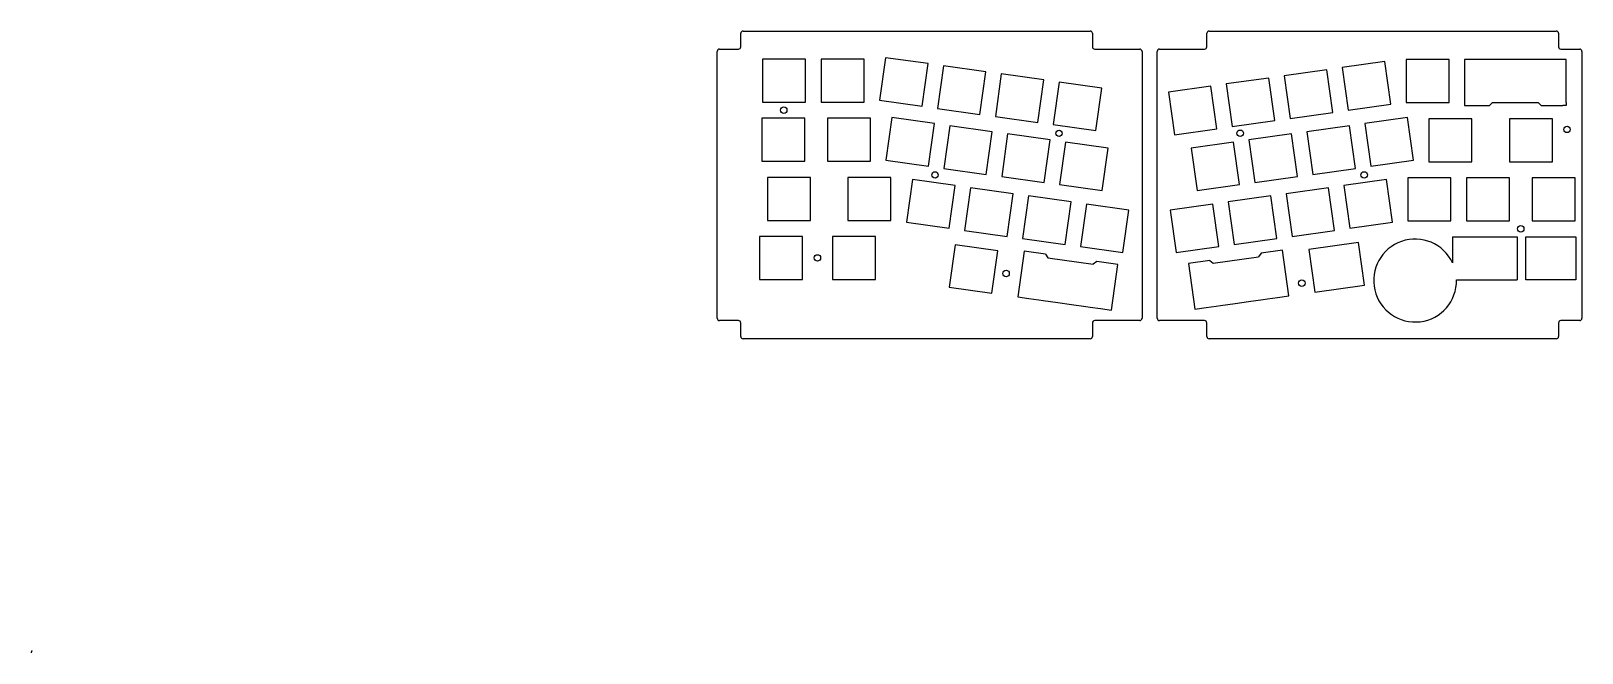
# Model space of a CAD drawing. Header units: millimetres. Extents: x -257 to 248, y -741 to -539.
import ezdxf

# ---------------------------------------------------------------- set-up
doc = ezdxf.new("R2010")
doc.units = ezdxf.units.MM
doc.layers.add('Default', color=7, linetype='Continuous')
doc.layers.add('预设值', color=7, linetype='Continuous')

msp = doc.modelspace()

# ---------------------------------------------------------------- linework, layer by layer
at = {"color": 7, "linetype": 'Continuous'}
for p, q in [((210.6, -548.21), (209.51, -548.21)), ((209.51, -548.21), (209.51, -562.21)), ((217.6, -548.21), (210.6, -548.21)), ((219.04, -548.21), (217.6, -548.21)), ((223.51, -548.21), (219.04, -548.21)), ((228.56, -548.21), (223.51, -548.21)), ((233.04, -548.21), (228.56, -548.21)), ((234.48, -548.21), (233.04, -548.21)), ((241.48, -548.21), (234.48, -548.21)), ((242.56, -548.21), (241.48, -548.21)), ((242.56, -562.21), (242.56, -548.21)), ((210.6, -563.21), (217.6, -563.21)), ((234.48, -563.21), (241.48, -563.21)), ((66.06, -610.67), (63.97, -625.53)), ((72.99, -611.65), (66.06, -610.67)), ((150.16, -610.34), (143.23, -611.31)), ((152.25, -625.19), (150.16, -610.34)), ((96.63, -614.97), (89.7, -613.99)), ((94.54, -629.82), (96.63, -614.97)), ((126.52, -613.66), (119.59, -614.64)), ((119.59, -614.64), (121.67, -629.49)), ((63.97, -625.53), (67.61, -626.04)), ((67.61, -626.04), (70.9, -626.5)), ((143.89, -626.37), (145.32, -626.17)), ((145.32, -626.17), (148.61, -625.7)), ((148.61, -625.7), (152.25, -625.19)), ((70.9, -626.5), (72.32, -626.7)), ((72.32, -626.7), (77.04, -627.36)), ((77.04, -627.36), (81.47, -627.99)), ((81.47, -627.99), (86.19, -628.65)), ((86.19, -628.65), (87.61, -628.85)), ((87.61, -628.85), (90.9, -629.31)), ((90.9, -629.31), (94.54, -629.82)), ((121.67, -629.49), (125.31, -628.98)), ((125.31, -628.98), (128.61, -628.52)), ((128.61, -628.52), (130.03, -628.32)), ((130.03, -628.32), (134.75, -627.65)), ((134.75, -627.65), (139.18, -627.03)), ((139.18, -627.03), (143.89, -626.37))]:
    msp.add_line(p, q, dxfattribs=at)
at = {"layer": 'Default', "color": 7, "linetype": 'Continuous'}
for p, q in [((-26.22, -544.08), (-26.22, -539.68)), ((-25.47, -538.93), (87.57, -538.93)), ((88.32, -539.68), (88.32, -544.08)), ((125.57, -544.08), (125.57, -539.68)), ((126.32, -538.93), (239.36, -538.93)), ((240.11, -539.68), (240.11, -544.08)), ((-33.1, -544.83), (-26.97, -544.83)), ((89.07, -544.83), (103.71, -544.83)), ((110.18, -544.83), (124.82, -544.83)), ((240.86, -544.83), (246.99, -544.83)), ((-33.85, -632.49), (-33.85, -545.58)), ((-5.11, -548.09), (-19.11, -548.09)), ((-19.11, -548.09), (-19.11, -562.09)), ((-5.11, -562.09), (-5.11, -548.09)), ((13.94, -548.09), (-0.06, -548.09)), ((-0.06, -548.09), (-0.06, -562.09)), ((13.94, -562.09), (13.94, -548.09)), ((20.92, -547.61), (18.97, -561.47)), ((34.78, -549.56), (20.92, -547.61)), ((32.83, -563.42), (34.78, -549.56)), ((39.78, -550.26), (37.84, -564.12)), ((53.65, -552.21), (39.78, -550.26)), ((104.46, -545.58), (104.46, -632.49)), ((109.43, -632.49), (109.43, -545.58)), ((183.53, -548.91), (169.66, -550.86)), ((185.47, -562.77), (183.53, -548.91)), ((204.46, -548.25), (190.46, -548.25)), ((190.46, -548.25), (190.46, -562.25)), ((204.46, -562.25), (204.46, -548.25)), ((247.74, -545.58), (247.74, -632.49)), ((51.7, -566.07), (53.65, -552.21)), ((58.65, -552.91), (56.7, -566.77)), ((72.51, -554.85), (58.65, -552.91)), ((70.57, -568.72), (72.51, -554.85)), ((77.52, -555.55), (75.57, -569.42)), ((91.38, -557.5), (77.52, -555.55)), ((145.78, -554.23), (131.92, -556.18)), ((147.73, -568.09), (145.78, -554.23)), ((164.64, -551.57), (150.77, -553.52)), ((150.77, -553.52), (152.72, -567.38)), ((166.59, -565.44), (164.64, -551.57)), ((169.66, -550.86), (171.61, -564.72)), ((89.44, -571.37), (91.38, -557.5)), ((126.92, -556.89), (113.05, -558.84)), ((113.05, -558.84), (115, -572.7)), ((128.86, -570.75), (126.92, -556.89)), ((131.92, -556.18), (133.86, -570.04)), ((-19.11, -562.09), (-5.11, -562.09)), ((-0.06, -562.09), (13.94, -562.09)), ((18.97, -561.47), (32.83, -563.42)), ((37.84, -564.12), (51.7, -566.07)), ((152.72, -567.38), (166.59, -565.44)), ((171.61, -564.72), (185.47, -562.77)), ((190.46, -562.25), (204.46, -562.25)), ((209.51, -562.21), (209.51, -563.21)), ((209.51, -563.21), (210.6, -563.21)), ((217.6, -563.21), (218.6, -562.21)), ((218.6, -562.21), (233.48, -562.21)), ((234.48, -563.21), (233.48, -562.21)), ((242.56, -563.21), (241.48, -563.21)), ((242.56, -562.21), (242.56, -563.21)), ((-5.3, -567.33), (-19.3, -567.33)), ((-19.3, -567.33), (-19.3, -581.33)), ((-5.3, -581.33), (-5.3, -567.33)), ((16.04, -567.33), (2.04, -567.33)), ((2.04, -567.33), (2.04, -581.33)), ((16.04, -581.33), (16.04, -567.33)), ((22.98, -567.14), (21.03, -581)), ((36.85, -569.09), (22.98, -567.14)), ((34.9, -582.95), (36.85, -569.09)), ((41.85, -569.79), (39.9, -583.65)), ((55.71, -571.74), (41.85, -569.79)), ((56.7, -566.77), (70.57, -568.72)), ((75.57, -569.42), (89.44, -571.37)), ((133.86, -570.04), (147.73, -568.09)), ((172.01, -569.79), (158.15, -571.74)), ((173.96, -583.65), (172.01, -569.79)), ((190.88, -567.14), (177.01, -569.09)), ((177.01, -569.09), (178.96, -582.95)), ((192.83, -581), (190.88, -567.14)), ((211.89, -567.49), (197.89, -567.49)), ((197.89, -567.49), (197.89, -581.49)), ((211.89, -581.49), (211.89, -567.49)), ((238.09, -567.49), (224.09, -567.49)), ((224.09, -567.49), (224.09, -581.49)), ((238.09, -581.49), (238.09, -567.49)), ((53.76, -585.6), (55.71, -571.74)), ((60.71, -572.44), (58.76, -586.3)), ((74.58, -574.39), (60.71, -572.44)), ((72.63, -588.25), (74.58, -574.39)), ((79.58, -575.09), (77.63, -588.95)), ((93.44, -577.04), (79.58, -575.09)), ((115, -572.7), (128.86, -570.75)), ((134.28, -575.09), (120.42, -577.04)), ((136.23, -588.95), (134.28, -575.09)), ((153.15, -572.44), (139.28, -574.39)), ((139.28, -574.39), (141.23, -588.25)), ((155.1, -586.3), (153.15, -572.44)), ((158.15, -571.74), (160.1, -585.6)), ((91.49, -590.9), (93.44, -577.04)), ((120.42, -577.04), (122.37, -590.9)), ((-19.3, -581.33), (-5.3, -581.33)), ((2.04, -581.33), (16.04, -581.33)), ((21.03, -581), (34.9, -582.95)), ((39.9, -583.65), (53.76, -585.6)), ((160.1, -585.6), (173.96, -583.65)), ((178.96, -582.95), (192.83, -581)), ((197.89, -581.49), (211.89, -581.49)), ((224.09, -581.49), (238.09, -581.49)), ((-3.49, -586.58), (-17.49, -586.58)), ((-17.49, -586.58), (-17.49, -600.58)), ((-3.49, -600.58), (-3.49, -586.58)), ((22.71, -586.58), (8.71, -586.58)), ((8.71, -586.58), (8.71, -600.58)), ((22.71, -600.58), (22.71, -586.58)), ((29.76, -587.33), (27.82, -601.19)), ((43.63, -589.28), (29.76, -587.33)), ((41.68, -603.14), (43.63, -589.28)), ((48.63, -589.98), (46.68, -603.84)), ((62.49, -591.93), (48.63, -589.98)), ((58.76, -586.3), (72.63, -588.25)), ((77.63, -588.95), (91.49, -590.9)), ((122.37, -590.9), (136.23, -588.95)), ((141.23, -588.25), (155.1, -586.3)), ((165.23, -589.98), (151.37, -591.93)), ((167.18, -603.84), (165.23, -589.98)), ((184.1, -587.33), (170.23, -589.28)), ((170.23, -589.28), (172.18, -603.14)), ((186.04, -601.19), (184.1, -587.33)), ((205.04, -586.73), (191.04, -586.73)), ((191.04, -586.73), (191.04, -600.73)), ((205.04, -600.73), (205.04, -586.73)), ((224.09, -586.73), (210.09, -586.73)), ((210.09, -586.73), (210.09, -600.73)), ((224.09, -600.73), (224.09, -586.73)), ((245.52, -586.73), (231.52, -586.73)), ((231.52, -586.73), (231.52, -600.73)), ((245.52, -600.73), (245.52, -586.73)), ((60.54, -605.79), (62.49, -591.93)), ((67.49, -592.63), (65.55, -606.49)), ((81.36, -594.58), (67.49, -592.63)), ((79.41, -608.44), (81.36, -594.58)), ((86.36, -595.28), (84.41, -609.15)), ((100.22, -597.23), (86.36, -595.28)), ((127.5, -595.28), (113.64, -597.23)), ((129.45, -609.14), (127.5, -595.28)), ((146.37, -592.63), (132.5, -594.58)), ((132.5, -594.58), (134.45, -608.44)), ((148.32, -606.49), (146.37, -592.63)), ((151.37, -591.93), (153.32, -605.79)), ((-17.49, -600.58), (-3.49, -600.58)), ((8.71, -600.58), (22.71, -600.58)), ((98.27, -611.09), (100.22, -597.23)), ((113.64, -597.23), (115.59, -611.09)), ((191.04, -600.73), (205.04, -600.73)), ((210.09, -600.73), (224.09, -600.73)), ((231.52, -600.73), (245.52, -600.73)), ((-6.15, -605.81), (-20.15, -605.81)), ((-20.15, -605.81), (-20.15, -619.81)), ((-6.15, -619.81), (-6.15, -605.81)), ((17.66, -605.81), (3.66, -605.81)), ((3.66, -605.81), (3.66, -619.81)), ((17.66, -619.81), (17.66, -605.81)), ((27.82, -601.19), (41.68, -603.14)), ((46.68, -603.84), (60.54, -605.79)), ((153.32, -605.79), (167.18, -603.84)), ((172.18, -603.14), (186.04, -601.19)), ((205.61, -605.97), (226.67, -605.97)), ((205.61, -605.97), (205.61, -614.42)), ((226.67, -605.97), (226.67, -619.97)), ((229.42, -605.97), (245.72, -605.97)), ((229.42, -619.97), (229.42, -605.97)), ((245.72, -605.97), (245.72, -619.97)), ((43.62, -608.51), (41.67, -622.38)), ((57.48, -610.46), (43.62, -608.51)), ((55.53, -624.33), (57.48, -610.46)), ((65.55, -606.49), (79.41, -608.44)), ((84.41, -609.15), (98.27, -611.09)), ((115.59, -611.09), (129.45, -609.14)), ((134.45, -608.44), (148.32, -606.49)), ((174.96, -607.85), (158.74, -610.13)), ((158.74, -610.13), (160.69, -623.99)), ((176.91, -621.71), (174.96, -607.85)), ((72.99, -611.65), (73.84, -612.78)), ((73.84, -612.78), (88.57, -614.85)), ((89.7, -613.99), (88.57, -614.85)), ((126.52, -613.66), (127.65, -614.51)), ((127.65, -614.51), (142.38, -612.44)), ((143.23, -611.31), (142.38, -612.44)), ((-20.15, -619.81), (-6.15, -619.81)), ((3.66, -619.81), (17.66, -619.81)), ((206.9, -619.97), (226.67, -619.97)), ((245.72, -619.97), (229.42, -619.97)), ((41.67, -622.38), (55.53, -624.33)), ((160.69, -623.99), (176.91, -621.71)), ((-26.97, -633.24), (-33.1, -633.24)), ((-26.22, -638.39), (-26.22, -633.99)), ((88.32, -633.99), (88.32, -638.39)), ((103.71, -633.24), (89.07, -633.24)), ((124.82, -633.24), (110.18, -633.24)), ((125.57, -638.39), (125.57, -633.99)), ((240.11, -633.99), (240.11, -638.39)), ((246.99, -633.24), (240.86, -633.24)), ((87.57, -639.14), (-25.47, -639.14)), ((239.36, -639.14), (126.32, -639.14))]:
    msp.add_line(p, q, dxfattribs=at)
for centre in [(-12.2, -564.71), (242.87, -570.98), (77.43, -572.24), (136.44, -572.23), (37.05, -585.8), (176.81, -585.8), (227.8, -603.34), (-1.25, -612.81), (60.19, -617.91), (156.52, -621.03)]:
    msp.add_circle(centre, 1.05, dxfattribs=at)
for centre, radius, start, end in [((-25.47, -539.68), 0.75, 90, 180), ((87.57, -539.68), 0.75, 0, 90), ((126.32, -539.68), 0.75, 90, 180), ((239.36, -539.68), 0.75, 0, 90), ((-33.1, -545.58), 0.75, 90, 180), ((-26.97, -544.08), 0.75, 270, 0), ((89.07, -544.08), 0.75, 180, 270), ((103.71, -545.58), 0.75, 0, 90), ((110.18, -545.58), 0.75, 90, 180), ((124.82, -544.08), 0.75, 270, 0), ((240.86, -544.08), 0.75, 180, 270), ((246.99, -545.58), 0.75, 0, 90), ((193.4, -620.18), 13.5, 25.2841, 0.913), ((-33.1, -632.49), 0.75, 180, 270), ((-26.97, -633.99), 0.75, 0, 90), ((89.07, -633.99), 0.75, 90, 180), ((103.71, -632.49), 0.75, 270, 0), ((110.18, -632.49), 0.75, 180, 270), ((124.82, -633.99), 0.75, 0, 90), ((240.86, -633.99), 0.75, 90, 180), ((246.99, -632.49), 0.75, 270, 0), ((-25.47, -638.39), 0.75, 180, 270), ((87.57, -638.39), 0.75, 270, 0), ((126.32, -638.39), 0.75, 180, 270), ((239.36, -638.39), 0.75, 270, 0)]:
    msp.add_arc(centre, radius, start, end, dxfattribs=at)
at = {"layer": '预设值', "color": 7, "linetype": 'Continuous'}
msp.add_rational_spline([(-256.99, -740.68), (-257.27, -741.02), (-257.33, -741.46)], [1, 0.962544874843, 1], degree=2, dxfattribs=at)

doc.saveas('drawing.dxf')
